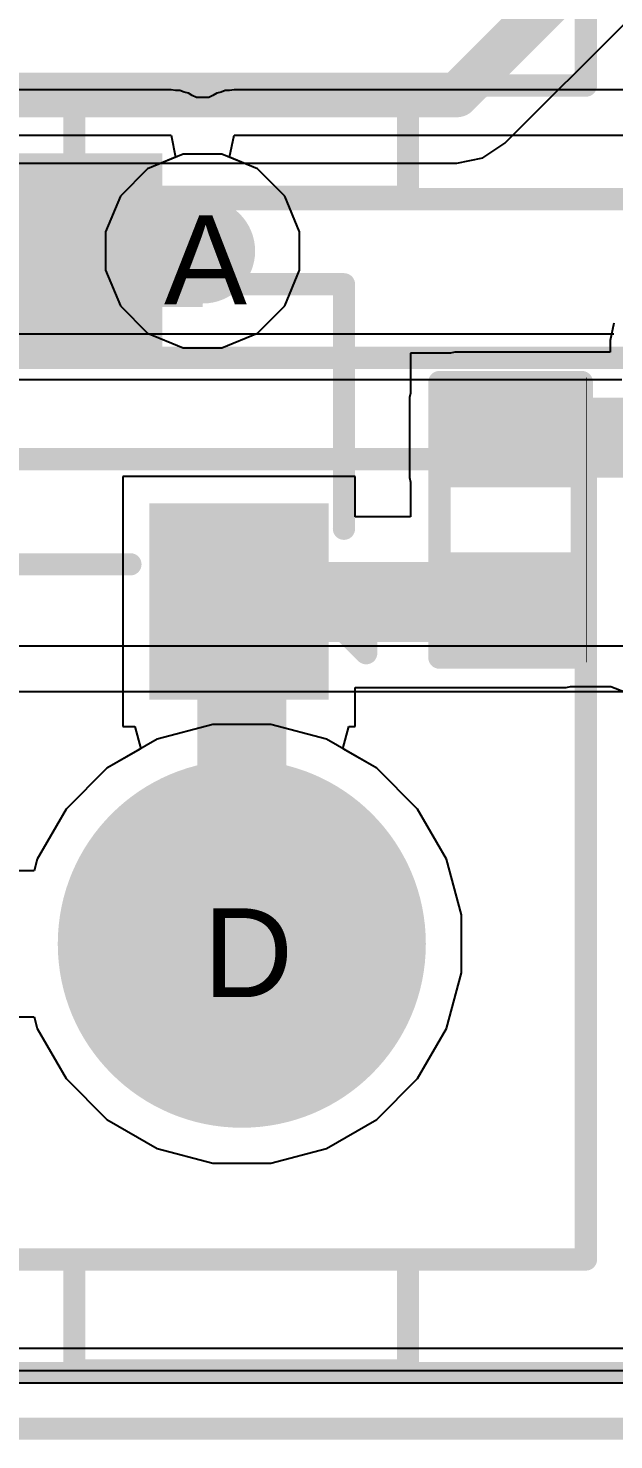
# Model space of a CAD drawing. Header units: inches. Extents: x 0 to 5271, y 0 to 5417.
# Drawn here: x 104.91 to 108.26, y -0.06 to 8 of the extents above; entities that cross this region are included whole.
import ezdxf

# ---------------------------------------------------------------- set-up
doc = ezdxf.new("R2010")
doc.units = ezdxf.units.IN
for name, color, linetype in [('Board_Outline', 216, 'Continuous'), ('Bottom Layer', 5, 'Continuous'), ('Bottom Overlay', 54, 'Continuous'), ('Bottom Paste', 16, 'Continuous'), ('Bottom Solder', 6, 'Continuous'), ('Drill Drawing', 1, 'Continuous'), ('L2_GND1', 16, 'Continuous'), ('L3_SIG1', 76, 'Continuous'), ('L4_PWR', 90, 'Continuous'), ('L5_GND2', 156, 'Continuous'), ('L6_SIG2', 130, 'Continuous'), ('L7_GND3', 216, 'Continuous'), ('Multi-Layer', 9, 'Continuous'), ('Pad Holes', 156, 'Continuous'), ('Top Layer', 1, 'Continuous'), ('Top Overlay', 2, 'Continuous'), ('Top Solder', 216, 'Continuous'), ('Via Holes', 16, 'Continuous')]:
    doc.layers.add(name, color=color, linetype=linetype)
doc.styles.add('Arial', font='', dxfattribs={"height": 0.2})
doc.styles.get('Arial').set_extended_font_data('Arial')

# ---------------------------------------------------------------- blocks, each defined once
blk = doc.blocks.new('RES_0402_B_462')
at = {"layer": 'Bottom Layer'}
for points in [[(-0.2413, 0.3175), (-0.2413, -0.3175), (-0.6985, -0.3175), (-0.6985, 0.3175)], [(0.6985, 0.3175), (0.6985, -0.3175), (0.2413, -0.3175), (0.2413, 0.3175)]]:
    blk.add_hatch(color=5, dxfattribs=at).paths.add_polyline_path(points)
at = {"layer": 'Bottom Paste'}
for points in [[(-0.2413, 0.3175), (-0.2413, -0.3175), (-0.6985, -0.3175), (-0.6985, 0.3175)], [(0.6985, 0.3175), (0.6985, -0.3175), (0.2413, -0.3175), (0.2413, 0.3175)]]:
    blk.add_hatch(color=16, dxfattribs=at).paths.add_polyline_path(points)
at = {"layer": 'Bottom Solder'}
for points in [[(-0.1863, 0.3725), (-0.1863, -0.3725), (-0.7535, -0.3725), (-0.7535, 0.3725)], [(0.7535, 0.3725), (0.7535, -0.3725), (0.1863, -0.3725), (0.1863, 0.3725)]]:
    blk.add_hatch(color=6, dxfattribs=at).paths.add_polyline_path(points)
at = {"layer": 'Bottom Overlay'}
for points in [[(-0.7874, -0.4064, 0.127, 0.127, 0), (-0.7874, 0.4064, 0.127, 0.127, 0)], [(0.7874, 0.4064, 0.127, 0.127, 0), (-0.7874, 0.4064, 0.127, 0.127, 0)], [(0.8128, 0.4318, 0.00323, 0.00323, 0), (-0.8128, 0.4318, 0.00323, 0.00323, 0)], [(0.7874, -0.4064, 0.127, 0.127, 0), (0.7874, 0.4064, 0.127, 0.127, 0)], [(0.7874, -0.4064, 0.127, 0.127, 0), (-0.7874, -0.4064, 0.127, 0.127, 0)]]:
    blk.add_lwpolyline(points, format="xyseb", dxfattribs=at)
for points in [[(-0.8192, 0.4064, 0.0635, 0.0635, 1), (-0.7557, 0.4064, 0.0635, 0.0635, 1)], [(-0.8192, 0.4064, 0.0635, 0.0635, 1), (-0.7557, 0.4064, 0.0635, 0.0635, 1)], [(-0.8136, 0.4318, 0.00161, 0.00161, 1), (-0.812, 0.4318, 0.00161, 0.00161, 1)], [(0.7556, 0.4064, 0.0635, 0.0635, 1), (0.8191, 0.4064, 0.0635, 0.0635, 1)], [(0.7556, 0.4064, 0.0635, 0.0635, 1), (0.8191, 0.4064, 0.0635, 0.0635, 1)], [(0.812, 0.4318, 0.00161, 0.00161, 1), (0.8136, 0.4318, 0.00161, 0.00161, 1)], [(-0.8192, -0.4064, 0.0635, 0.0635, 1), (-0.7557, -0.4064, 0.0635, 0.0635, 1)], [(-0.8192, -0.4064, 0.0635, 0.0635, 1), (-0.7557, -0.4064, 0.0635, 0.0635, 1)], [(0.7556, -0.4064, 0.0635, 0.0635, 1), (0.8191, -0.4064, 0.0635, 0.0635, 1)], [(0.7556, -0.4064, 0.0635, 0.0635, 1), (0.8191, -0.4064, 0.0635, 0.0635, 1)]]:
    blk.add_lwpolyline(points, format="xyseb", close=True, dxfattribs=at)
blk = doc.blocks.new('XH_4A_520')
at = {"layer": 'Bottom Layer'}
h = blk.add_hatch(color=5, dxfattribs=at)
edge = h.paths.add_edge_path()
edge.add_arc((3.75, 0), 1, 0, 360)
at = {"layer": 'Bottom Solder'}
h = blk.add_hatch(color=6, dxfattribs=at)
edge = h.paths.add_edge_path()
edge.add_arc((3.75, 0), 1.0508, 0, 360)
at = {"layer": 'L2_GND1'}
h = blk.add_hatch(color=16, dxfattribs=at)
edge = h.paths.add_edge_path()
edge.add_arc((3.75, 0), 1, 0, 360)
at = {"layer": 'L3_SIG1'}
h = blk.add_hatch(color=76, dxfattribs=at)
edge = h.paths.add_edge_path()
edge.add_arc((3.75, 0), 1, 0, 360)
at = {"layer": 'L4_PWR'}
h = blk.add_hatch(color=90, dxfattribs=at)
edge = h.paths.add_edge_path()
edge.add_arc((3.75, 0), 1, 0, 360)
at = {"layer": 'L5_GND2'}
h = blk.add_hatch(color=156, dxfattribs=at)
edge = h.paths.add_edge_path()
edge.add_arc((3.75, 0), 1, 0, 360)
at = {"layer": 'L6_SIG2'}
h = blk.add_hatch(color=130, dxfattribs=at)
edge = h.paths.add_edge_path()
edge.add_arc((3.75, 0), 1, 0, 360)
at = {"layer": 'L7_GND3'}
h = blk.add_hatch(color=216, dxfattribs=at)
edge = h.paths.add_edge_path()
edge.add_arc((3.75, 0), 1, 0, 360)
at = {"layer": 'Multi-Layer'}
h = blk.add_hatch(color=9, dxfattribs=at)
edge = h.paths.add_edge_path()
edge.add_arc((3.75, 0), 1, 0, 360)
at = {"layer": 'Pad Holes'}
h = blk.add_hatch(color=7, dxfattribs=at)
edge = h.paths.add_edge_path()
edge.add_arc((3.7501, 0), 0.5, 0, 360)
at = {"layer": 'Top Layer'}
h = blk.add_hatch(color=1, dxfattribs=at)
edge = h.paths.add_edge_path()
edge.add_arc((3.75, 0), 1, 0, 360)
at = {"layer": 'Top Solder'}
h = blk.add_hatch(color=216, dxfattribs=at)
edge = h.paths.add_edge_path()
edge.add_arc((3.75, 0), 1.0508, 0, 360)
at = {"layer": 'Top Overlay'}
for points in [[(-6.2501, 3.3476, 0.127, 0.127, 0), (6.2499, 3.3476, 0.127, 0.127, 0)], [(-5.7481, 2.7686, 0.127, 0.127, 0), (5.7149, 2.7686, 0.127, 0.127, 0)], [(5.7149, -1.8034, 0.127, 0.127, 0), (5.7149, 2.7686, 0.127, 0.127, 0)], [(-5.7481, -1.8034, 0.127, 0.127, 0), (5.7149, -1.8034, 0.127, 0.127, 0)], [(2.7939, -2.4384, 0.127, 0.127, 0), (2.7939, -1.8034, 0.127, 0.127, 0)], [(2.7939, -1.8034, 0.127, 0.127, 0), (4.6989, -1.8034, 0.127, 0.127, 0)], [(4.6989, -2.4384, 0.127, 0.127, 0), (4.6989, -1.8034, 0.127, 0.127, 0)], [(-6.2501, -2.4524, 0.127, 0.127, 0), (6.2499, -2.4524, 0.127, 0.127, 0)], [(2.7939, -2.4384, 0.127, 0.127, 0), (4.6989, -2.4384, 0.127, 0.127, 0)]]:
    blk.add_lwpolyline(points, format="xyseb", dxfattribs=at)
for points in [[(5.6832, 2.7686, 0.0635, 0.0635, 1), (5.7467, 2.7686, 0.0635, 0.0635, 1)], [(5.6832, 2.7686, 0.0635, 0.0635, 1), (5.7467, 2.7686, 0.0635, 0.0635, 1)], [(2.7622, -1.8034, 0.0635, 0.0635, 1), (2.8257, -1.8034, 0.0635, 0.0635, 1)], [(2.7622, -1.8034, 0.0635, 0.0635, 1), (2.8257, -1.8034, 0.0635, 0.0635, 1)], [(4.6672, -1.8034, 0.0635, 0.0635, 1), (4.7307, -1.8034, 0.0635, 0.0635, 1)], [(4.6672, -1.8034, 0.0635, 0.0635, 1), (4.7307, -1.8034, 0.0635, 0.0635, 1)], [(5.6832, -1.8034, 0.0635, 0.0635, 1), (5.7467, -1.8034, 0.0635, 0.0635, 1)], [(5.6832, -1.8034, 0.0635, 0.0635, 1), (5.7467, -1.8034, 0.0635, 0.0635, 1)], [(2.7622, -2.4384, 0.0635, 0.0635, 1), (2.8257, -2.4384, 0.0635, 0.0635, 1)], [(2.7622, -2.4384, 0.0635, 0.0635, 1), (2.8257, -2.4384, 0.0635, 0.0635, 1)], [(4.6672, -2.4384, 0.0635, 0.0635, 1), (4.7307, -2.4384, 0.0635, 0.0635, 1)], [(4.6672, -2.4384, 0.0635, 0.0635, 1), (4.7307, -2.4384, 0.0635, 0.0635, 1)]]:
    blk.add_lwpolyline(points, format="xyseb", close=True, dxfattribs=at)
blk = doc.blocks.new('XH_4A_L_522')
at = {"layer": 'Top Overlay'}
for points in [[(5.7149, -1.651, 0.127, 0.127, 0), (5.7149, 2.921, 0.127, 0.127, 0)], [(-5.7481, -1.651, 0.127, 0.127, 0), (5.7149, -1.651, 0.127, 0.127, 0)], [(2.7939, -1.651, 0.127, 0.127, 0), (4.6989, -1.651, 0.127, 0.127, 0)], [(2.7939, -2.286, 0.127, 0.127, 0), (2.7939, -1.651, 0.127, 0.127, 0)], [(4.6989, -2.286, 0.127, 0.127, 0), (4.6989, -1.651, 0.127, 0.127, 0)], [(-6.2501, -2.3, 0.127, 0.127, 0), (6.2499, -2.3, 0.127, 0.127, 0)], [(2.7939, -2.286, 0.127, 0.127, 0), (4.6989, -2.286, 0.127, 0.127, 0)]]:
    blk.add_lwpolyline(points, format="xyseb", dxfattribs=at)
for points in [[(2.7622, -1.651, 0.0635, 0.0635, 1), (2.8257, -1.651, 0.0635, 0.0635, 1)], [(2.7622, -1.651, 0.0635, 0.0635, 1), (2.8257, -1.651, 0.0635, 0.0635, 1)], [(4.6672, -1.651, 0.0635, 0.0635, 1), (4.7307, -1.651, 0.0635, 0.0635, 1)], [(4.6672, -1.651, 0.0635, 0.0635, 1), (4.7307, -1.651, 0.0635, 0.0635, 1)], [(5.6832, -1.651, 0.0635, 0.0635, 1), (5.7467, -1.651, 0.0635, 0.0635, 1)], [(5.6832, -1.651, 0.0635, 0.0635, 1), (5.7467, -1.651, 0.0635, 0.0635, 1)], [(2.7622, -2.286, 0.0635, 0.0635, 1), (2.8257, -2.286, 0.0635, 0.0635, 1)], [(2.7622, -2.286, 0.0635, 0.0635, 1), (2.8257, -2.286, 0.0635, 0.0635, 1)], [(4.6672, -2.286, 0.0635, 0.0635, 1), (4.7307, -2.286, 0.0635, 0.0635, 1)], [(4.6672, -2.286, 0.0635, 0.0635, 1), (4.7307, -2.286, 0.0635, 0.0635, 1)]]:
    blk.add_lwpolyline(points, format="xyseb", close=True, dxfattribs=at)
blk = doc.blocks.new('SOT_23_B_537')
at = {"layer": 'Bottom Layer'}
for points in [[(-1.36, 1.46), (-0.54, 1.46), (-0.54, 0.54), (-1.36, 0.54)], [(0.54, 1.46), (1.36, 1.46), (1.36, 0.54), (0.54, 0.54)], [(-0.41, -0.54), (0.41, -0.54), (0.41, -1.46), (-0.41, -1.46)]]:
    blk.add_hatch(color=5, dxfattribs=at).paths.add_polyline_path(points)
at = {"layer": 'Bottom Paste'}
for points in [[(-1.36, 1.46), (-0.54, 1.46), (-0.54, 0.54), (-1.36, 0.54)], [(0.54, 1.46), (1.36, 1.46), (1.36, 0.54), (0.54, 0.54)], [(-0.41, -0.54), (0.41, -0.54), (0.41, -1.46), (-0.41, -1.46)]]:
    blk.add_hatch(color=16, dxfattribs=at).paths.add_polyline_path(points)
at = {"layer": 'Bottom Solder'}
for points in [[(-1.4616, 1.5616), (-0.4384, 1.5616), (-0.4384, 0.4384), (-1.4616, 0.4384)], [(0.4384, 1.5616), (1.4616, 1.5616), (1.4616, 0.4384), (0.4384, 0.4384)], [(-0.5116, -0.4384), (0.5116, -0.4384), (0.5116, -1.5616), (-0.5116, -1.5616)]]:
    blk.add_hatch(color=6, dxfattribs=at).paths.add_polyline_path(points)
at = {"layer": 'Bottom Overlay'}
for points in [[(-1.5494, 1.1684, 0.127, 0.127, 0), (-1.6764, 1.2954, 0.127, 0.127, 0)], [(-1.6764, 1.2954, 0.127, 0.127, 0), (-1.6764, 1.0414, 0.127, 0.127, 0)], [(-1.5494, 1.1684, 0.127, 0.127, 0), (-1.6764, 1.0414, 0.127, 0.127, 0)], [(0.3302, 0.7874, 0.127, 0.127, 0), (-0.3302, 0.7874, 0.127, 0.127, 0)], [(-1.5494, 0.5842, 0.127, 0.127, 0), (-1.5494, -0.8128, 0.127, 0.127, 0)], [(1.5494, 0.5842, 0.127, 0.127, 0), (1.5494, -0.8128, 0.127, 0.127, 0)], [(-0.5588, -0.8128, 0.127, 0.127, 0), (-1.5494, -0.8128, 0.127, 0.127, 0)], [(1.5494, -0.8128, 0.127, 0.127, 0), (0.5588, -0.8128, 0.127, 0.127, 0)]]:
    blk.add_lwpolyline(points, format="xyseb", dxfattribs=at)
for points in [[(-1.7081, 1.2954, 0.0635, 0.0635, 1), (-1.6446, 1.2954, 0.0635, 0.0635, 1)], [(-1.7081, 1.2954, 0.0635, 0.0635, 1), (-1.6446, 1.2954, 0.0635, 0.0635, 1)], [(-1.5811, 1.1684, 0.0635, 0.0635, 1), (-1.5176, 1.1684, 0.0635, 0.0635, 1)], [(-1.5811, 1.1684, 0.0635, 0.0635, 1), (-1.5176, 1.1684, 0.0635, 0.0635, 1)], [(-1.7081, 1.0414, 0.0635, 0.0635, 1), (-1.6446, 1.0414, 0.0635, 0.0635, 1)], [(-1.7081, 1.0414, 0.0635, 0.0635, 1), (-1.6446, 1.0414, 0.0635, 0.0635, 1)], [(-0.3619, 0.7874, 0.0635, 0.0635, 1), (-0.2984, 0.7874, 0.0635, 0.0635, 1)], [(0.2985, 0.7874, 0.0635, 0.0635, 1), (0.362, 0.7874, 0.0635, 0.0635, 1)], [(-1.5811, 0.5842, 0.0635, 0.0635, 1), (-1.5176, 0.5842, 0.0635, 0.0635, 1)], [(1.5177, 0.5842, 0.0635, 0.0635, 1), (1.5812, 0.5842, 0.0635, 0.0635, 1)], [(-1.5811, -0.8128, 0.0635, 0.0635, 1), (-1.5176, -0.8128, 0.0635, 0.0635, 1)], [(-1.5811, -0.8128, 0.0635, 0.0635, 1), (-1.5176, -0.8128, 0.0635, 0.0635, 1)], [(-0.5905, -0.8128, 0.0635, 0.0635, 1), (-0.527, -0.8128, 0.0635, 0.0635, 1)], [(0.5271, -0.8128, 0.0635, 0.0635, 1), (0.5906, -0.8128, 0.0635, 0.0635, 1)], [(1.5177, -0.8128, 0.0635, 0.0635, 1), (1.5812, -0.8128, 0.0635, 0.0635, 1)], [(1.5177, -0.8128, 0.0635, 0.0635, 1), (1.5812, -0.8128, 0.0635, 0.0635, 1)]]:
    blk.add_lwpolyline(points, format="xyseb", close=True, dxfattribs=at)

msp = doc.modelspace()

# ---------------------------------------------------------------- hatches: boundary and pattern name
at = {"layer": 'Bottom Layer'}
for points in [[(105.1245, 7.0435), (105.1245, 6.4085), (105.9081, 6.4085), (105.9081, 7.0435)], [(107.3493, 5.4339), (109.1311, 5.4339), (109.1311, 5.8911), (107.3493, 5.8911)], [(106.1159, 4.4941), (107.9843, 4.4941), (107.9843, 4.9513), (106.1159, 4.9513)]]:
    msp.add_hatch(color=5, dxfattribs=at).paths.add_polyline_path(points)
h = msp.add_hatch(color=5, dxfattribs=at)
edge = h.paths.add_edge_path()
edge.add_arc((105.9081, 6.7287), 0.3, 0, 360)
at = {"layer": 'L2_GND1'}
h = msp.add_hatch(color=16, dxfattribs=at)
edge = h.paths.add_edge_path()
edge.add_arc((105.9081, 6.7287), 0.3, 0, 360)
at = {"layer": 'L3_SIG1'}
h = msp.add_hatch(color=76, dxfattribs=at)
edge = h.paths.add_edge_path()
edge.add_arc((105.9081, 6.7287), 0.3, 0, 360)
at = {"layer": 'L4_PWR'}
h = msp.add_hatch(color=90, dxfattribs=at)
edge = h.paths.add_edge_path()
edge.add_arc((105.9081, 6.7287), 0.3, 0, 360)
at = {"layer": 'L5_GND2'}
h = msp.add_hatch(color=156, dxfattribs=at)
edge = h.paths.add_edge_path()
edge.add_arc((105.9081, 6.7287), 0.3, 0, 360)
at = {"layer": 'L6_SIG2'}
h = msp.add_hatch(color=130, dxfattribs=at)
edge = h.paths.add_edge_path()
edge.add_arc((105.9081, 6.7287), 0.3, 0, 360)
at = {"layer": 'L7_GND3'}
h = msp.add_hatch(color=216, dxfattribs=at)
edge = h.paths.add_edge_path()
edge.add_arc((105.9081, 6.7287), 0.3, 0, 360)
at = {"layer": 'Top Layer'}
h = msp.add_hatch(color=1, dxfattribs=at)
edge = h.paths.add_edge_path()
edge.add_arc((105.9081, 6.7287), 0.3, 0, 360)
at = {"layer": 'Via Holes'}
h = msp.add_hatch(color=7, dxfattribs=at)
edge = h.paths.add_edge_path()
edge.add_arc((105.9081, 6.7287), 0.15, 0, 360)

# ---------------------------------------------------------------- linework, layer by layer
at = {"layer": 'Board_Outline'}
msp.add_lwpolyline([(0, 0, 0.127, 0.127, 0), (150, 0, 0.127, 0.127, 0)], format="xyseb", dxfattribs=at)
at = {"layer": 'Bottom Layer'}
for p, q in [((108.2557, 6.3167), (108.236, 6.2176)), ((108.2558, 6.3169), (108.2557, 6.3167)), ((108.236, 6.2176), (108.236, 6.1501)), ((107.3243, 6.1451), (107.0953, 6.1451)), ((107.0953, 6.1451), (107.0953, 5.9161)), ((107.3493, 6.1501), (107.3243, 6.1451)), ((108.236, 6.1501), (107.3493, 6.1501)), ((107.0953, 5.9161), (107.0903, 5.8911)), ((107.0903, 5.8911), (107.0903, 5.4339)), ((106.7799, 5.44), (105.4519, 5.44)), ((105.4519, 5.44), (105.4519, 4.012)), ((106.7799, 5.2103), (106.7799, 5.44)), ((107.0903, 5.4339), (107.0953, 5.4089)), ((107.0953, 5.4089), (107.0953, 5.2103)), ((107.0953, 5.2103), (106.7799, 5.2103)), ((106.7799, 4.012), (106.7799, 4.2352)), ((106.7799, 4.2352), (107.9843, 4.2352)), ((107.9843, 4.2352), (108.0093, 4.2401)), ((108.0093, 4.2401), (108.2383, 4.2401)), ((108.2383, 4.2401), (108.2383, 4.2401)), ((108.2383, 4.2401), (108.3481, 4.1986)), ((105.4519, 4.012), (105.5211, 4.012)), ((105.5211, 4.012), (105.5551, 3.885)), ((106.7091, 3.885), (106.7432, 4.012)), ((106.7432, 4.012), (106.7799, 4.012)), ((105.5551, 3.885), (105.3621, 3.7736)), ((106.9021, 3.7736), (106.7091, 3.885)), ((105.3621, 3.7736), (105.1287, 3.5402)), ((107.1356, 3.5402), (106.9021, 3.7736)), ((105.1287, 3.5402), (104.9636, 3.2542)), ((107.3007, 3.2542), (107.1356, 3.5402)), ((104.9636, 3.2542), (104.9456, 3.187)), ((107.3861, 2.9353), (107.3007, 3.2542)), ((104.9456, 3.187), (104.8186, 3.187)), ((107.3861, 2.6051), (107.3861, 2.9353)), ((107.3007, 2.2862), (107.3861, 2.6051)), ((104.8186, 2.3534), (104.9456, 2.3534)), ((104.9456, 2.3534), (104.9636, 2.2862)), ((104.9636, 2.2862), (105.1287, 2.0002)), ((107.1356, 2.0002), (107.3007, 2.2862)), ((105.1287, 2.0002), (105.3621, 1.7667)), ((106.9021, 1.7667), (107.1356, 2.0002)), ((105.3621, 1.7667), (105.6481, 1.6016)), ((106.6161, 1.6016), (106.9021, 1.7667)), ((105.6481, 1.6016), (105.967, 1.5162)), ((106.2972, 1.5162), (106.6161, 1.6016)), ((105.967, 1.5162), (106.2972, 1.5162)), ((120.3457, 0.259), (93.9096, 0.259))]:
    msp.add_line(p, q, dxfattribs=at)
for points in [[(106.1321, 2.7703, 0.508, 0.508, 0), (106.1321, 4.7098, 0.508, 0.508, 0)], [(106.1159, 4.726, 0.254, 0.254, 0), (106.1321, 4.7098, 0.254, 0.254, 0)], [(106.1321, 2.7703, 0.254, 0.254, 0), (106.1322, 2.7702, 0.254, 0.254, 0)]]:
    msp.add_lwpolyline(points, format="xyseb", dxfattribs=at)
for points in [[(106.0051, 4.7098, 0.254, 0.254, 1), (106.2591, 4.7098, 0.254, 0.254, 1)], [(106.0524, 4.726, 0.127, 0.127, 1), (106.1794, 4.726, 0.127, 0.127, 1)], [(106.0686, 4.7098, 0.127, 0.127, 1), (106.1956, 4.7098, 0.127, 0.127, 1)], [(106.0051, 2.7703, 0.254, 0.254, 1), (106.2591, 2.7703, 0.254, 0.254, 1)], [(106.0686, 2.7703, 0.127, 0.127, 1), (106.1956, 2.7703, 0.127, 0.127, 1)], [(106.0687, 2.7702, 0.127, 0.127, 1), (106.1957, 2.7702, 0.127, 0.127, 1)]]:
    msp.add_lwpolyline(points, format="xyseb", close=True, dxfattribs=at)
at = {"layer": 'L2_GND1'}
for p, q in [((105.967, 4.0242), (105.6481, 3.9387)), ((106.2972, 4.0242), (105.967, 4.0242)), ((106.6161, 3.9387), (106.2972, 4.0242)), ((105.6481, 3.9387), (105.3621, 3.7736)), ((106.9021, 3.7736), (106.6161, 3.9387)), ((105.3621, 3.7736), (105.1287, 3.5402)), ((107.1356, 3.5402), (106.9021, 3.7736)), ((105.1287, 3.5402), (104.9636, 3.2542)), ((107.3007, 3.2542), (107.1356, 3.5402)), ((104.9636, 3.2542), (104.9456, 3.187)), ((107.3861, 2.9353), (107.3007, 3.2542)), ((104.9456, 3.187), (104.8186, 3.187)), ((107.3861, 2.6051), (107.3861, 2.9353)), ((107.3007, 2.2862), (107.3861, 2.6051)), ((104.8186, 2.3534), (104.9456, 2.3534)), ((104.9456, 2.3534), (104.9636, 2.2862)), ((104.9636, 2.2862), (105.1287, 2.0002)), ((107.1356, 2.0002), (107.3007, 2.2862)), ((105.1287, 2.0002), (105.3621, 1.7667)), ((106.9021, 1.7667), (107.1356, 2.0002)), ((105.3621, 1.7667), (105.6481, 1.6016)), ((106.6161, 1.6016), (106.9021, 1.7667)), ((105.6481, 1.6016), (105.967, 1.5162)), ((106.2972, 1.5162), (106.6161, 1.6016)), ((105.967, 1.5162), (106.2972, 1.5162)), ((135.4288, 0.259), (93.9096, 0.259))]:
    msp.add_line(p, q, dxfattribs=at)
at = {"layer": 'L3_SIG1'}
for p, q in [((108.2558, 6.2534), (104.6502, 6.2534)), ((104.6502, 5.9944), (108.3026, 5.9944)), ((105.967, 4.0242), (105.6481, 3.9387)), ((106.2972, 4.0242), (105.967, 4.0242)), ((106.6161, 3.9387), (106.2972, 4.0242)), ((105.6481, 3.9387), (105.3621, 3.7736)), ((106.9021, 3.7736), (106.6161, 3.9387)), ((105.3621, 3.7736), (105.1287, 3.5402)), ((107.1356, 3.5402), (106.9021, 3.7736)), ((105.1287, 3.5402), (104.9636, 3.2542)), ((107.3007, 3.2542), (107.1356, 3.5402)), ((104.9636, 3.2542), (104.9456, 3.187)), ((107.3861, 2.9353), (107.3007, 3.2542)), ((104.9456, 3.187), (104.8186, 3.187)), ((107.3861, 2.6051), (107.3861, 2.9353)), ((107.3007, 2.2862), (107.3861, 2.6051)), ((104.8186, 2.3534), (104.9456, 2.3534)), ((104.9456, 2.3534), (104.9636, 2.2862)), ((104.9636, 2.2862), (105.1287, 2.0002)), ((107.1356, 2.0002), (107.3007, 2.2862)), ((105.1287, 2.0002), (105.3621, 1.7667)), ((106.9021, 1.7667), (107.1356, 2.0002)), ((105.3621, 1.7667), (105.6481, 1.6016)), ((106.6161, 1.6016), (106.9021, 1.7667)), ((105.6481, 1.6016), (105.967, 1.5162)), ((106.2972, 1.5162), (106.6161, 1.6016)), ((105.967, 1.5162), (106.2972, 1.5162)), ((129.3876, 0.3302), (95.9104, 0.3302))]:
    msp.add_line(p, q, dxfattribs=at)
at = {"layer": 'L4_PWR'}
for p, q in [((105.7979, 7.2827), (105.5943, 7.1983)), ((106.0183, 7.2827), (105.7979, 7.2827)), ((106.222, 7.1983), (106.0183, 7.2827)), ((105.5943, 7.1983), (105.4385, 7.0425)), ((106.3778, 7.0425), (106.222, 7.1983)), ((105.4385, 7.0425), (105.3541, 6.8389)), ((106.4621, 6.8389), (106.3778, 7.0425)), ((105.3541, 6.8389), (105.3541, 6.6185)), ((106.4621, 6.6185), (106.4621, 6.8389)), ((105.3541, 6.6185), (105.4385, 6.4149)), ((106.3778, 6.4149), (106.4621, 6.6185)), ((105.4385, 6.4149), (105.5943, 6.259)), ((106.222, 6.259), (106.3778, 6.4149)), ((105.5943, 6.259), (105.7979, 6.1747)), ((106.0183, 6.1747), (106.222, 6.259)), ((105.7979, 6.1747), (106.0183, 6.1747)), ((110.4184, 4.4704), (101.3995, 4.4704)), ((101.3995, 4.2114), (109.1618, 4.2114)), ((105.967, 4.0242), (105.6481, 3.9387)), ((106.2972, 4.0242), (105.967, 4.0242)), ((106.6161, 3.9387), (106.2972, 4.0242)), ((105.6481, 3.9387), (105.3621, 3.7736)), ((106.9021, 3.7736), (106.6161, 3.9387)), ((105.3621, 3.7736), (105.1287, 3.5402)), ((107.1356, 3.5402), (106.9021, 3.7736)), ((105.1287, 3.5402), (104.9636, 3.2542)), ((107.3007, 3.2542), (107.1356, 3.5402)), ((104.9636, 3.2542), (104.9456, 3.187)), ((107.3861, 2.9353), (107.3007, 3.2542)), ((104.9456, 3.187), (104.8186, 3.187)), ((107.3861, 2.6051), (107.3861, 2.9353)), ((107.3007, 2.2862), (107.3861, 2.6051)), ((104.8186, 2.3534), (104.9456, 2.3534)), ((104.9456, 2.3534), (104.9636, 2.2862)), ((104.9636, 2.2862), (105.1287, 2.0002)), ((107.1356, 2.0002), (107.3007, 2.2862)), ((105.1287, 2.0002), (105.3621, 1.7667)), ((106.9021, 1.7667), (107.1356, 2.0002)), ((105.3621, 1.7667), (105.6481, 1.6016)), ((106.6161, 1.6016), (106.9021, 1.7667)), ((105.6481, 1.6016), (105.967, 1.5162)), ((106.2972, 1.5162), (106.6161, 1.6016)), ((105.967, 1.5162), (106.2972, 1.5162)), ((149.741, 0.259), (93.9096, 0.259))]:
    msp.add_line(p, q, dxfattribs=at)
at = {"layer": 'L5_GND2'}
for p, q in [((105.967, 4.0242), (105.6481, 3.9387)), ((106.2972, 4.0242), (105.967, 4.0242)), ((106.6161, 3.9387), (106.2972, 4.0242)), ((105.6481, 3.9387), (105.3621, 3.7736)), ((106.9021, 3.7736), (106.6161, 3.9387)), ((105.3621, 3.7736), (105.1287, 3.5402)), ((107.1356, 3.5402), (106.9021, 3.7736)), ((105.1287, 3.5402), (104.9636, 3.2542)), ((107.3007, 3.2542), (107.1356, 3.5402)), ((104.9636, 3.2542), (104.9456, 3.187)), ((107.3861, 2.9353), (107.3007, 3.2542)), ((104.9456, 3.187), (104.8186, 3.187)), ((107.3861, 2.6051), (107.3861, 2.9353)), ((107.3007, 2.2862), (107.3861, 2.6051)), ((104.8186, 2.3534), (104.9456, 2.3534)), ((104.9456, 2.3534), (104.9636, 2.2862)), ((104.9636, 2.2862), (105.1287, 2.0002)), ((107.1356, 2.0002), (107.3007, 2.2862)), ((105.1287, 2.0002), (105.3621, 1.7667)), ((106.9021, 1.7667), (107.1356, 2.0002)), ((105.3621, 1.7667), (105.6481, 1.6016)), ((106.6161, 1.6016), (106.9021, 1.7667)), ((105.6481, 1.6016), (105.967, 1.5162)), ((106.2972, 1.5162), (106.6161, 1.6016)), ((105.967, 1.5162), (106.2972, 1.5162)), ((149.741, 0.259), (93.9096, 0.259))]:
    msp.add_line(p, q, dxfattribs=at)
at = {"layer": 'L6_SIG2'}
for p, q in [((105.7286, 7.6504), (100.9192, 7.6504)), ((105.7536, 7.6454), (105.7286, 7.6504)), ((105.7791, 7.6454), (105.7536, 7.6454)), ((105.8027, 7.6356), (105.7791, 7.6454)), ((105.8277, 7.6307), (105.8027, 7.6356)), ((105.8489, 7.6165), (105.8277, 7.6307)), ((105.8725, 7.6067), (105.8489, 7.6165)), ((105.9438, 7.6067), (105.8725, 7.6067)), ((105.9674, 7.6165), (105.9438, 7.6067)), ((105.9886, 7.6307), (105.9674, 7.6165)), ((106.0136, 7.6356), (105.9886, 7.6307)), ((106.0372, 7.6454), (106.0136, 7.6356)), ((106.0627, 7.6454), (106.0372, 7.6454)), ((106.0877, 7.6504), (106.0627, 7.6454)), ((118.7752, 7.6504), (106.0877, 7.6504)), ((100.6602, 7.3914), (105.7286, 7.3914)), ((105.7286, 7.3914), (105.7538, 7.2644)), ((106.0624, 7.2644), (106.0877, 7.3914)), ((106.0877, 7.3914), (118.8242, 7.3914)), ((105.7538, 7.2644), (105.5943, 7.1983)), ((106.222, 7.1983), (106.0624, 7.2644)), ((105.5943, 7.1983), (105.4385, 7.0425)), ((106.3778, 7.0425), (106.222, 7.1983)), ((105.4385, 7.0425), (105.3541, 6.8389)), ((106.4621, 6.8389), (106.3778, 7.0425)), ((105.3541, 6.8389), (105.3541, 6.6185)), ((106.4621, 6.6185), (106.4621, 6.8389)), ((105.3541, 6.6185), (105.4385, 6.4149)), ((106.3778, 6.4149), (106.4621, 6.6185)), ((105.4385, 6.4149), (105.5943, 6.259)), ((106.222, 6.259), (106.3778, 6.4149)), ((105.5943, 6.259), (105.7979, 6.1747)), ((106.0183, 6.1747), (106.222, 6.259)), ((105.7979, 6.1747), (106.0183, 6.1747)), ((105.967, 4.0242), (105.6481, 3.9387)), ((106.2972, 4.0242), (105.967, 4.0242)), ((106.6161, 3.9387), (106.2972, 4.0242)), ((105.6481, 3.9387), (105.3621, 3.7736)), ((106.9021, 3.7736), (106.6161, 3.9387)), ((105.3621, 3.7736), (105.1287, 3.5402)), ((107.1356, 3.5402), (106.9021, 3.7736)), ((105.1287, 3.5402), (104.9636, 3.2542)), ((107.3007, 3.2542), (107.1356, 3.5402)), ((104.9636, 3.2542), (104.9456, 3.187)), ((107.3861, 2.9353), (107.3007, 3.2542)), ((104.9456, 3.187), (104.8186, 3.187)), ((107.3861, 2.6051), (107.3861, 2.9353)), ((107.3007, 2.2862), (107.3861, 2.6051)), ((104.8186, 2.3534), (104.9456, 2.3534)), ((104.9456, 2.3534), (104.9636, 2.2862)), ((104.9636, 2.2862), (105.1287, 2.0002)), ((107.1356, 2.0002), (107.3007, 2.2862)), ((105.1287, 2.0002), (105.3621, 1.7667)), ((106.9021, 1.7667), (107.1356, 2.0002)), ((105.3621, 1.7667), (105.6481, 1.6016)), ((106.6161, 1.6016), (106.9021, 1.7667)), ((105.6481, 1.6016), (105.967, 1.5162)), ((106.2972, 1.5162), (106.6161, 1.6016)), ((105.967, 1.5162), (106.2972, 1.5162)), ((129.4892, 0.4572), (96.2152, 0.4572))]:
    msp.add_line(p, q, dxfattribs=at)
at = {"layer": 'L7_GND3'}
for p, q in [((105.967, 4.0242), (105.6481, 3.9387)), ((106.2972, 4.0242), (105.967, 4.0242)), ((106.6161, 3.9387), (106.2972, 4.0242)), ((105.6481, 3.9387), (105.3621, 3.7736)), ((106.9021, 3.7736), (106.6161, 3.9387)), ((105.3621, 3.7736), (105.1287, 3.5402)), ((107.1356, 3.5402), (106.9021, 3.7736)), ((105.1287, 3.5402), (104.9636, 3.2542)), ((107.3007, 3.2542), (107.1356, 3.5402)), ((104.9636, 3.2542), (104.9456, 3.187)), ((107.3861, 2.9353), (107.3007, 3.2542)), ((104.9456, 3.187), (104.8186, 3.187)), ((107.3861, 2.6051), (107.3861, 2.9353)), ((107.3007, 2.2862), (107.3861, 2.6051)), ((104.8186, 2.3534), (104.9456, 2.3534)), ((104.9456, 2.3534), (104.9636, 2.2862)), ((104.9636, 2.2862), (105.1287, 2.0002)), ((107.1356, 2.0002), (107.3007, 2.2862)), ((105.1287, 2.0002), (105.3621, 1.7667)), ((106.9021, 1.7667), (107.1356, 2.0002)), ((105.3621, 1.7667), (105.6481, 1.6016)), ((106.6161, 1.6016), (106.9021, 1.7667)), ((105.6481, 1.6016), (105.967, 1.5162)), ((106.2972, 1.5162), (106.6161, 1.6016)), ((105.967, 1.5162), (106.2972, 1.5162)), ((149.741, 0.259), (93.9096, 0.259))]:
    msp.add_line(p, q, dxfattribs=at)
at = {"layer": 'Top Layer'}
for p, q in [((107.6345, 7.3453), (108.3394, 8.0502)), ((107.5085, 7.2611), (107.6345, 7.3453)), ((107.3599, 7.2315), (107.5085, 7.2611)), ((104.1981, 7.2315), (107.3599, 7.2315)), ((105.967, 4.0242), (105.6481, 3.9387)), ((106.2972, 4.0242), (105.967, 4.0242)), ((106.6161, 3.9387), (106.2972, 4.0242)), ((105.6481, 3.9387), (105.3621, 3.7736)), ((106.9021, 3.7736), (106.6161, 3.9387)), ((105.3621, 3.7736), (105.1287, 3.5402)), ((107.1356, 3.5402), (106.9021, 3.7736)), ((105.1287, 3.5402), (104.9636, 3.2542)), ((107.3007, 3.2542), (107.1356, 3.5402)), ((104.9636, 3.2542), (104.9456, 3.187)), ((107.3861, 2.9353), (107.3007, 3.2542)), ((104.9456, 3.187), (104.8186, 3.187)), ((107.3861, 2.6051), (107.3861, 2.9353)), ((107.3007, 2.2862), (107.3861, 2.6051)), ((104.8186, 2.3534), (104.9456, 2.3534)), ((104.9456, 2.3534), (104.9636, 2.2862)), ((104.9636, 2.2862), (105.1287, 2.0002)), ((107.1356, 2.0002), (107.3007, 2.2862)), ((105.1287, 2.0002), (105.3621, 1.7667)), ((106.9021, 1.7667), (107.1356, 2.0002)), ((105.3621, 1.7667), (105.6481, 1.6016)), ((106.6161, 1.6016), (106.9021, 1.7667)), ((105.6481, 1.6016), (105.967, 1.5162)), ((106.2972, 1.5162), (106.6161, 1.6016)), ((105.967, 1.5162), (106.2972, 1.5162)), ((121.293, 0.259), (93.9096, 0.259))]:
    msp.add_line(p, q, dxfattribs=at)
for points in [[(107.3599, 7.62, 0.254, 0.254, 0), (108.0648, 8.3249, 0.254, 0.254, 0)], [(104.0372, 7.62, 0.254, 0.254, 0), (107.3599, 7.62, 0.254, 0.254, 0)]]:
    msp.add_lwpolyline(points, format="xyseb", dxfattribs=at)
msp.add_lwpolyline([(107.2964, 7.62, 0.127, 0.127, 1), (107.4234, 7.62, 0.127, 0.127, 1)], format="xyseb", close=True, dxfattribs=at)
msp.add_lwpolyline([(107.2964, 7.62, 0.127, 0.127, 1), (107.4234, 7.62, 0.127, 0.127, 1)], format="xyseb", close=True, dxfattribs=at)

# ---------------------------------------------------------------- block references
for name, p in [('XH_4A_L_522', (102.3821, 9.3249)), ('XH_4A_520', (102.3821, 2.7702))]:
    msp.add_blockref(name, p)
for name, p, rotation in [('SOT_23_B_537', (105.1659, 5.726), 180), ('RES_0402_B_462', (107.6668, 5.1926), 270)]:
    msp.add_blockref(name, p, dxfattribs=dict(rotation=rotation))

# ---------------------------------------------------------------- texts
at = {"layer": 'Drill Drawing', "style": 'Arial'}
for s, p in [('A', (105.6881, 6.424)), ('D', (105.9121, 2.4655))]:
    msp.add_text(s, height=0.508, dxfattribs=at).set_placement(p)

doc.saveas('drawing.dxf')
